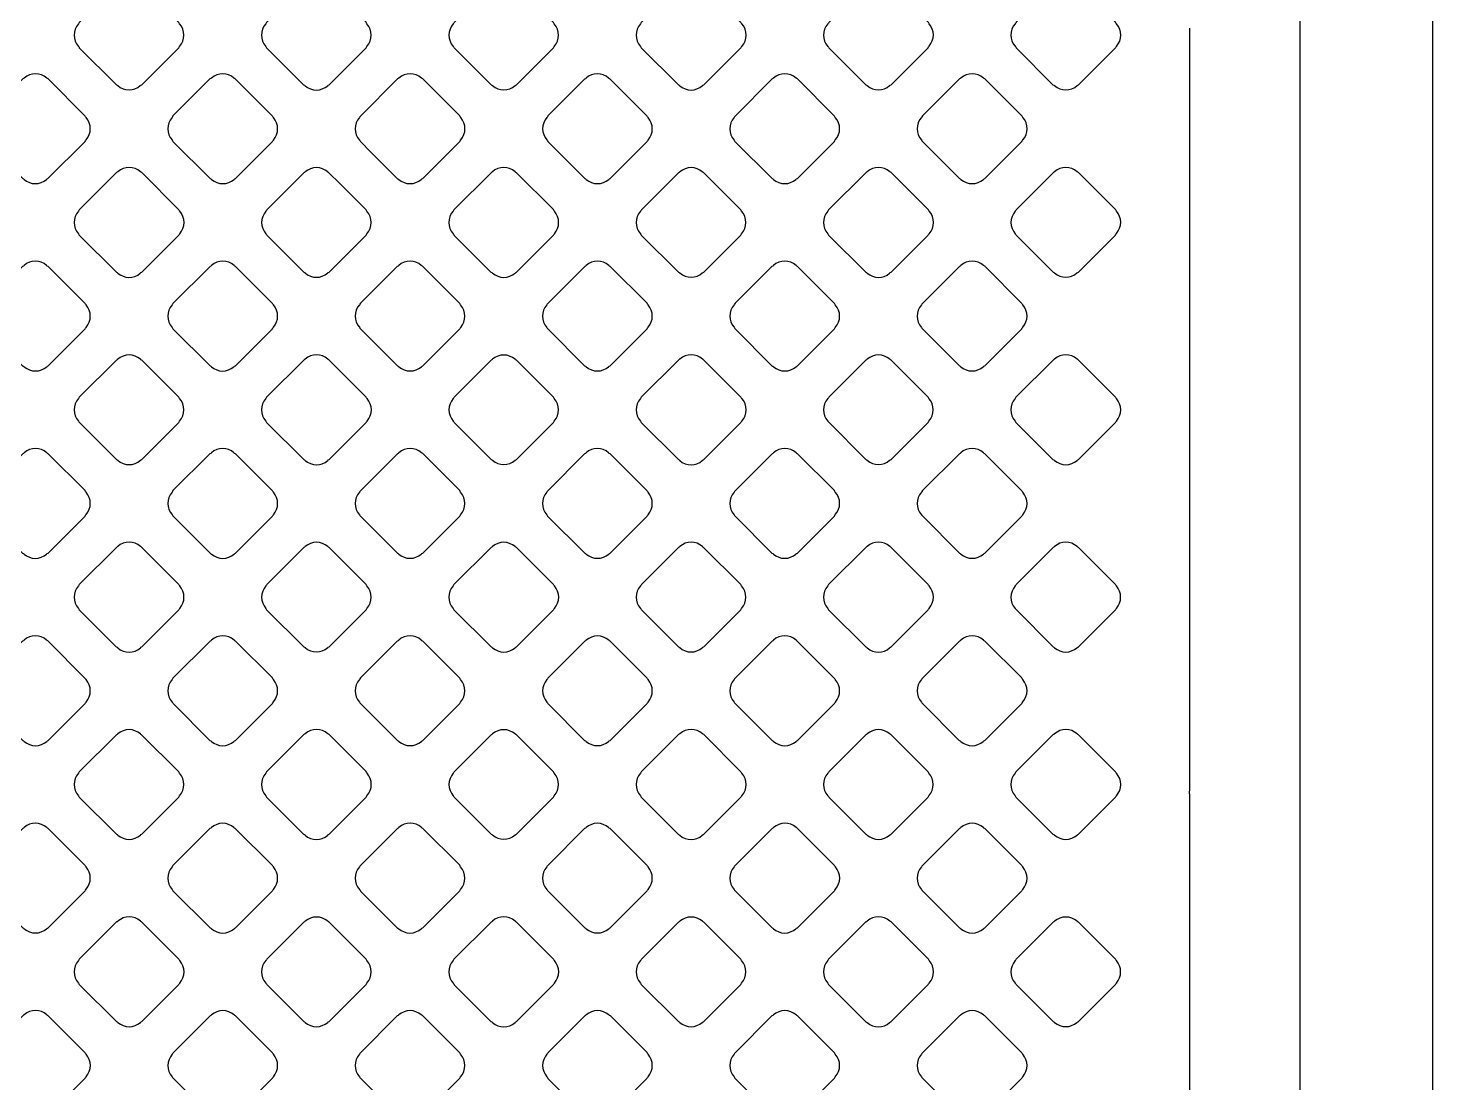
# Model space of a CAD drawing. Extents: x 3811 to 4077, y -444 to -307.
# Drawn here: x 4000.713 to 4002.329, y -391.779 to -390.566 of the extents above; entities that cross this region are included whole.
import ezdxf

# ---------------------------------------------------------------- set-up
doc = ezdxf.new("R2010")
doc.units = 0
doc.layers.add('gbr-dxf', color=7, linetype='Continuous')

msp = doc.modelspace()

# ---------------------------------------------------------------- linework, layer by layer
at = {"layer": 'gbr-dxf'}
for p, q in [((4002.0493, -390.5659), (4002.0493, -391.4435)), ((4002.0493, -391.4467), (4002.0493, -392.0719))]:
    msp.add_line(p, q, dxfattribs=at)
at = {"layer": 'gbr-dxf', "linetype": 'Continuous'}
for points in [[(3999.0372, -383.6498), (4000.6132, -385.2259, -0.008796), (4000.6149, -385.2276, -0.121203), (4002.1464, -387.7621, -0.018451), (4002.1479, -387.7673, -0.064075), (4002.3276, -389.1327, -0.053804), (4002.3289, -389.1489), (4002.3289, -394.6872, -0.007914)], [(4002.1765, -394.6853), (4002.1765, -389.1609, -0.053095), (4002.1752, -389.1448, 0.064692), (4002.0002, -387.8052, 0.121202), (4000.5054, -385.3337, -0.008636), (4000.5038, -385.332), (3998.9322, -383.7604, -0.013659)]]:
    msp.add_lwpolyline(points, format="xyb", dxfattribs=at)
for points in [[(4000.7711, -390.561, 0.379293), (4000.7712, -390.5869, -0.095956), (4000.7721, -390.5886), (4000.8147, -390.6311, -0.092072), (4000.8163, -390.6321, 0.379289), (4000.8422, -390.6321, -0.095506), (4000.8439, -390.6311), (4000.8865, -390.5885, -0.095602), (4000.8875, -390.5869, 0.379293), (4000.8875, -390.5609, -0.083235), (4000.8866, -390.5595), (4000.8438, -390.5167, -0.087978), (4000.8423, -390.5158, 0.379672), (4000.8164, -390.5158, -0.095612), (4000.8147, -390.5167), (4000.7721, -390.5593, -0.095602)], [(4000.9866, -390.5869, -0.103621), (4000.9876, -390.5887), (4001.0301, -390.6312, -0.09979), (4001.0318, -390.6322, 0.379731), (4001.0578, -390.6322, -0.09572), (4001.0594, -390.6312), (4001.1021, -390.5886, -0.096266), (4001.103, -390.587, 0.379731), (4001.103, -390.561, -0.107718), (4001.102, -390.5591), (4001.0595, -390.5166, -0.095916), (4001.0579, -390.5156, 0.379731), (4001.0319, -390.5156, -0.096265), (4001.0302, -390.5166), (4000.9876, -390.5593, -0.095916), (4000.9866, -390.5609, 0.379731)], [(4001.2022, -390.5869, -0.095506), (4001.2032, -390.5885), (4001.2458, -390.6311, -0.09197), (4001.2474, -390.6321, 0.379293), (4001.2733, -390.632, -0.096265), (4001.275, -390.6311), (4001.3175, -390.5886, -0.096314), (4001.3185, -390.5869, 0.379703), (4001.3185, -390.561, -0.099645), (4001.3175, -390.5593), (4001.2751, -390.5168, -0.103923), (4001.2733, -390.5158, 0.379293), (4001.2473, -390.5158, -0.095956), (4001.2457, -390.5168), (4001.2032, -390.5593, -0.096332), (4001.2023, -390.5609, 0.379289)], [(4001.4176, -390.561, 0.379293), (4001.4176, -390.5869, -0.091954), (4001.4185, -390.5885), (4001.4614, -390.6313, -0.087638), (4001.4628, -390.6322, 0.379289), (4001.4888, -390.6322, -0.095506), (4001.4904, -390.6313), (4001.5332, -390.5885, -0.095602), (4001.5342, -390.5869, 0.379293), (4001.5342, -390.5609, -0.087748), (4001.5332, -390.5594), (4001.4904, -390.5166, -0.092072), (4001.4889, -390.5157, 0.379289), (4001.4629, -390.5156, -0.095506), (4001.4613, -390.5166), (4001.4185, -390.5593, -0.095602)], [(4001.6332, -390.5869, -0.096265), (4001.6342, -390.5886), (4001.6768, -390.6311, -0.091964), (4001.6784, -390.6321, 0.379289), (4001.7043, -390.6321, -0.095506), (4001.7059, -390.6311), (4001.7487, -390.5884, -0.096266), (4001.7497, -390.5867, 0.37907), (4001.7497, -390.5608, -0.083065), (4001.7488, -390.5594), (4001.7059, -390.5166, -0.087742), (4001.7045, -390.5156, 0.37885), (4001.6786, -390.5157, -0.097885), (4001.6769, -390.5167), (4001.6342, -390.5593, -0.095916), (4001.6332, -390.561, 0.379731)], [(4001.8487, -390.5868, -0.096842), (4001.8497, -390.5885), (4001.8922, -390.631, -0.108092), (4001.8941, -390.632, 0.379293), (4001.9201, -390.632, -0.095956), (4001.9217, -390.631), (4001.9642, -390.5885, -0.096266), (4001.9652, -390.5869, 0.379731), (4001.9652, -390.5609, -0.100032), (4001.9642, -390.5592), (4001.9217, -390.5167, -0.103868), (4001.9199, -390.5157, 0.379731), (4001.8939, -390.5157, -0.096265), (4001.8923, -390.5167), (4001.8497, -390.5592, -0.098089), (4001.8487, -390.5609, 0.379155)], [(4000.6633, -390.6688, 0.379293), (4000.6633, -390.6947, -0.091954), (4000.6643, -390.6963), (4000.707, -390.739, -0.087978), (4000.7085, -390.7399, 0.379672), (4000.7344, -390.7399, -0.095612), (4000.736, -390.739), (4000.7788, -390.6962, -0.095602), (4000.7798, -390.6946, 0.379293), (4000.7798, -390.6686, -0.087748), (4000.7789, -390.6671), (4000.7362, -390.6244, -0.092072), (4000.7346, -390.6235, 0.379289), (4000.7087, -390.6235, -0.095506), (4000.707, -390.6244), (4000.6643, -390.6672, -0.095602)], [(4000.8788, -390.6687, 0.379214), (4000.8789, -390.6946, -0.096625), (4000.8798, -390.6963), (4000.9225, -390.739, -0.091737), (4000.9241, -390.7399, 0.379289), (4000.9501, -390.7399, -0.095866), (4000.9517, -390.739), (4000.9943, -390.6963, -0.095602), (4000.9953, -390.6947, 0.379214), (4000.9953, -390.6687, -0.083317), (4000.9944, -390.6673), (4000.9515, -390.6244, -0.087638), (4000.95, -390.6235, 0.379672), (4000.9241, -390.6235, -0.096157), (4000.9224, -390.6244), (4000.8798, -390.667, -0.095602)], [(4001.0944, -390.6947, -0.103612), (4001.0954, -390.6965), (4001.1076, -390.7087), (4001.1378, -390.7389, -0.100476), (4001.1395, -390.7399, 0.379672), (4001.1655, -390.7399, -0.096157), (4001.1671, -390.7389), (4001.2098, -390.6963, -0.095585), (4001.2108, -390.6946, 0.379287), (4001.2108, -390.6687, -0.107598), (4001.2097, -390.6668), (4001.1673, -390.6244, -0.095602), (4001.1657, -390.6234, 0.379293), (4001.1397, -390.6235, -0.095956), (4001.1381, -390.6244), (4001.0954, -390.6671, -0.096266), (4001.0944, -390.6687, 0.379731)], [(4001.31, -390.6946, -0.096265), (4001.3109, -390.6962), (4001.3536, -390.7389, -0.091964), (4001.3552, -390.7399, 0.379731), (4001.3812, -390.7399, -0.095756), (4001.3828, -390.7389), (4001.4253, -390.6964, -0.095958), (4001.4263, -390.6947, 0.379731), (4001.4263, -390.6688, -0.100032), (4001.4253, -390.6671), (4001.3828, -390.6246, -0.104018), (4001.381, -390.6235, 0.379731), (4001.355, -390.6235, -0.09572), (4001.3534, -390.6245), (4001.3109, -390.667, -0.096266), (4001.31, -390.6686, 0.379731)], [(4001.5254, -390.6947, -0.09148), (4001.5263, -390.6963), (4001.5691, -390.739, -0.08752), (4001.5706, -390.7399, 0.379293), (4001.5965, -390.7399, -0.09572), (4001.5981, -390.7389), (4001.6409, -390.6962, -0.096266), (4001.6418, -390.6946, 0.379731), (4001.6418, -390.6686, -0.087314), (4001.6409, -390.6671), (4001.5982, -390.6244, -0.092406), (4001.5967, -390.6235, 0.379672), (4001.5707, -390.6235, -0.095612), (4001.5691, -390.6244), (4001.5264, -390.6672, -0.095602), (4001.5254, -390.6688, 0.378906)], [(4001.7409, -390.6946, -0.096265), (4001.7419, -390.6963), (4001.7846, -390.739, -0.091913), (4001.7862, -390.7399, 0.379731), (4001.8122, -390.7399, -0.09572), (4001.8138, -390.7389), (4001.8565, -390.6962, -0.096128), (4001.8575, -390.6946, 0.379155), (4001.8575, -390.6686, -0.084035), (4001.8566, -390.6672), (4001.8137, -390.6243, -0.088227), (4001.8122, -390.6234, 0.379208), (4001.7862, -390.6234, -0.097885), (4001.7846, -390.6244), (4001.7419, -390.667, -0.095916), (4001.7409, -390.6686, 0.379731)], [(4000.771, -390.8024, -0.09185), (4000.772, -390.804), (4000.8148, -390.8468, -0.087638), (4000.8163, -390.8477, 0.379672), (4000.8422, -390.8478, -0.096157), (4000.8439, -390.8468), (4000.8866, -390.804, -0.095796), (4000.8876, -390.8024, 0.379293), (4000.8876, -390.7764, -0.087848), (4000.8867, -390.7749), (4000.8439, -390.7321, -0.092233), (4000.8423, -390.7312, 0.379321), (4000.8164, -390.7312, -0.095506), (4000.8147, -390.7321), (4000.772, -390.7748, -0.098209), (4000.771, -390.7765, 0.379415)], [(4000.9867, -390.7765, 0.379293), (4000.9867, -390.8024, -0.100032), (4000.9877, -390.8041), (4001.0302, -390.8466, -0.096314), (4001.0318, -390.8476, 0.379703), (4001.0578, -390.8476, -0.095612), (4001.0594, -390.8466), (4001.102, -390.8041, -0.095796), (4001.1029, -390.8024, 0.379293), (4001.1029, -390.7765, -0.095973), (4001.1019, -390.7749), (4001.0717, -390.7446), (4001.0592, -390.7322, -0.08348), (4001.0578, -390.7313, 0.379672), (4001.0319, -390.7313, -0.095612), (4001.0303, -390.7322), (4000.9877, -390.7748, -0.095796)], [(4001.2021, -390.8024, -0.108042), (4001.2032, -390.8043), (4001.2456, -390.8467, -0.103868), (4001.2474, -390.8477, 0.379731), (4001.2733, -390.8477, -0.096265), (4001.275, -390.8467), (4001.3176, -390.8041, -0.096266), (4001.3186, -390.8024, 0.379731), (4001.3186, -390.7765, -0.103612), (4001.3176, -390.7747), (4001.2752, -390.7323, -0.107817), (4001.2733, -390.7312, 0.379731), (4001.2473, -390.7312, -0.09572), (4001.2457, -390.7322), (4001.2031, -390.7748, -0.096266), (4001.2021, -390.7764, 0.379731)], [(4001.4177, -390.8024, -0.087191), (4001.4186, -390.8039), (4001.4615, -390.8468, -0.082483), (4001.4629, -390.8476, 0.379214), (4001.4888, -390.8476, -0.096625), (4001.4905, -390.8466), (4001.5331, -390.804, -0.096023), (4001.534, -390.8024, 0.379672), (4001.534, -390.7764, -0.09185), (4001.5331, -390.7749), (4001.4905, -390.7323, -0.095602), (4001.4888, -390.7313, 0.379293), (4001.4629, -390.7313, -0.095956), (4001.4612, -390.7323), (4001.4187, -390.7748, -0.096332), (4001.4177, -390.7765, 0.379289)], [(4001.6331, -390.8024, -0.091745), (4001.6341, -390.804), (4001.6769, -390.8468, -0.087516), (4001.6784, -390.8477, 0.379289), (4001.7043, -390.8478, -0.095866), (4001.7059, -390.8468), (4001.7487, -390.804, -0.095935), (4001.7497, -390.8024, 0.379276), (4001.7497, -390.7764, -0.087314), (4001.7488, -390.775), (4001.7059, -390.7321, -0.091364), (4001.7044, -390.7312, 0.37925), (4001.6784, -390.7312, -0.096458), (4001.6768, -390.7322), (4001.6341, -390.7748, -0.095916), (4001.6331, -390.7765, 0.379731)], [(4001.8488, -390.8024, -0.09572), (4001.8497, -390.8041), (4001.8923, -390.8467, -0.092126), (4001.8939, -390.8476, 0.379321), (4001.9198, -390.8476, -0.095506), (4001.9215, -390.8467), (4001.9642, -390.8039, -0.096105), (4001.9652, -390.8022, 0.378718), (4001.9652, -390.7763, -0.084894), (4001.9643, -390.7749), (4001.9215, -390.7321, -0.088607), (4001.92, -390.7312, 0.378862), (4001.8941, -390.7312, -0.097885), (4001.8924, -390.7322), (4001.8497, -390.7748, -0.096266), (4001.8488, -390.7765, 0.379731)], [(4000.6633, -390.9101, -0.087343), (4000.6643, -390.9116), (4000.7072, -390.9546, -0.083056), (4000.7086, -390.9554, 0.379731), (4000.7346, -390.9554, -0.09572), (4000.7362, -390.9545), (4000.7788, -390.9119, -0.096266), (4000.7798, -390.9102, 0.379731), (4000.7798, -390.8842, -0.091558), (4000.7788, -390.8827), (4000.7361, -390.84, -0.095916), (4000.7345, -390.839, 0.379731), (4000.7085, -390.839, -0.096265), (4000.7069, -390.84), (4000.6643, -390.8825, -0.095916), (4000.6633, -390.8842, 0.379731)], [(4000.8788, -390.8843, 0.379214), (4000.8789, -390.9103, -0.09185), (4000.8798, -390.9118), (4000.9225, -390.9545, -0.087516), (4000.924, -390.9554, 0.379289), (4000.9499, -390.9555, -0.095866), (4000.9516, -390.9545), (4000.9943, -390.9117, -0.095602), (4000.9953, -390.9101, 0.379214), (4000.9953, -390.8841, -0.087784), (4000.9944, -390.8826), (4000.9517, -390.84, -0.092126), (4000.9501, -390.839, 0.379289), (4000.9242, -390.839, -0.095866), (4000.9225, -390.84), (4000.8798, -390.8827, -0.095602)], [(4001.0944, -390.9101, -0.099645), (4001.0954, -390.9118), (4001.138, -390.9545, -0.095602), (4001.1397, -390.9554, 0.378906), (4001.1656, -390.9554, -0.095506), (4001.1672, -390.9545), (4001.2098, -390.9119, -0.095796), (4001.2108, -390.9103, 0.379293), (4001.2107, -390.8843, -0.09572), (4001.2098, -390.8827), (4001.1669, -390.8399, -0.083056), (4001.1655, -390.839, 0.379731), (4001.1396, -390.839, -0.09572), (4001.1379, -390.84), (4001.0954, -390.8825, -0.096214), (4001.0944, -390.8841, 0.379672)], [(4001.3099, -390.9103, -0.096265), (4001.3109, -390.9119), (4001.3532, -390.9543, -0.10822), (4001.3551, -390.9554, 0.379672), (4001.381, -390.9554, -0.095649), (4001.3827, -390.9544), (4001.4254, -390.9117, -0.095628), (4001.4263, -390.9101, 0.379287), (4001.4263, -390.8842, -0.099645), (4001.4253, -390.8825), (4001.3829, -390.84, -0.103923), (4001.3811, -390.839, 0.379293), (4001.3552, -390.839, -0.096265), (4001.3535, -390.84), (4001.3109, -390.8827, -0.095916), (4001.3099, -390.8843, 0.379731)], [(4001.5254, -390.9101, -0.087314), (4001.5263, -390.9116), (4001.5693, -390.9546, -0.083056), (4001.5707, -390.9554, 0.379731), (4001.5966, -390.9554, -0.095865), (4001.5983, -390.9545), (4001.6409, -390.9119, -0.095628), (4001.6418, -390.9102, 0.379731), (4001.6418, -390.8842, -0.091745), (4001.6409, -390.8827), (4001.5982, -390.84, -0.095916), (4001.5966, -390.839, 0.379731), (4001.5706, -390.839, -0.096265), (4001.5689, -390.84), (4001.5264, -390.8825, -0.096266), (4001.5254, -390.8842, 0.379731)], [(4001.7409, -390.8843, 0.379293), (4001.7409, -390.9103, -0.09185), (4001.7419, -390.9118), (4001.7846, -390.9545, -0.087516), (4001.7861, -390.9554, 0.379731), (4001.812, -390.9554, -0.09572), (4001.8137, -390.9545), (4001.8564, -390.9117, -0.096332), (4001.8574, -390.9101, 0.379289), (4001.8574, -390.8841, -0.087191), (4001.8565, -390.8827), (4001.8137, -390.8399, -0.091753), (4001.8122, -390.839, 0.379287), (4001.7863, -390.839, -0.096157), (4001.7846, -390.84), (4001.7419, -390.8827, -0.095796)], [(4000.7712, -391.018, -0.087314), (4000.7721, -391.0194), (4000.8149, -391.0623, -0.082834), (4000.8163, -391.0631, 0.379731), (4000.8423, -391.0631, -0.096265), (4000.8439, -391.0622), (4000.8865, -391.0196, -0.095916), (4000.8875, -391.0179, 0.379731), (4000.8875, -390.9919, -0.091745), (4000.8865, -390.9904), (4000.8439, -390.9478, -0.096266), (4000.8423, -390.9468, 0.379731), (4000.8163, -390.9468, -0.09572), (4000.8147, -390.9478), (4000.7721, -390.9904, -0.096266), (4000.7712, -390.992, 0.379731)], [(4000.9866, -391.0179, -0.09572), (4000.9876, -391.0196), (4001.0303, -391.0623, -0.092406), (4001.0318, -391.0632, 0.379672), (4001.0578, -391.0633, -0.095612), (4001.0594, -391.0623), (4001.1021, -391.0196, -0.095602), (4001.1031, -391.018, 0.378906), (4001.1031, -390.992, -0.099534), (4001.1021, -390.9903), (4001.0593, -390.9476, -0.086956), (4001.0578, -390.9467, 0.379293), (4001.0319, -390.9467, -0.095956), (4001.0302, -390.9477), (4000.9876, -390.9903, -0.096266), (4000.9866, -390.992, 0.379731)], [(4001.2022, -390.992, 0.379293), (4001.2023, -391.0179, -0.103917), (4001.2033, -391.0197), (4001.2457, -391.0621, -0.100335), (4001.2474, -391.0631, 0.379672), (4001.2733, -391.0631, -0.095612), (4001.275, -391.0621), (4001.3175, -391.0196, -0.095535), (4001.3185, -391.0179, 0.379214), (4001.3185, -390.992, -0.091954), (4001.3175, -390.9904), (4001.2749, -390.9479, -0.096023), (4001.2733, -390.9469, 0.379672), (4001.2473, -390.9469, -0.096157), (4001.2457, -390.9478), (4001.2032, -390.9903, -0.095602)], [(4001.4176, -391.018, -0.100266), (4001.4186, -391.0197), (4001.4612, -391.0623, -0.096266), (4001.4628, -391.0633, 0.379731), (4001.4888, -391.0633, -0.09572), (4001.4905, -391.0623), (4001.5332, -391.0196, -0.096266), (4001.5342, -391.0179, 0.379731), (4001.5342, -390.9919, -0.09572), (4001.5332, -390.9903), (4001.4906, -390.9477, -0.09979), (4001.4889, -390.9467, 0.379731), (4001.4629, -390.9467, -0.09572), (4001.4613, -390.9477), (4001.4186, -390.9903, -0.095916), (4001.4176, -390.992, 0.379731)], [(4001.6332, -391.018, -0.087549), (4001.6342, -391.0194), (4001.677, -391.0622, -0.083056), (4001.6784, -391.0631, 0.379731), (4001.7043, -391.0631, -0.09572), (4001.706, -391.0622), (4001.7486, -391.0196, -0.096266), (4001.7495, -391.0179, 0.379731), (4001.7495, -390.9919, -0.091558), (4001.7486, -390.9904), (4001.706, -390.9478, -0.095916), (4001.7044, -390.9468, 0.379731), (4001.6784, -390.9468, -0.096265), (4001.6768, -390.9478), (4001.6342, -390.9903, -0.095916), (4001.6332, -390.992, 0.379731)], [(4001.8486, -391.018, -0.087314), (4001.8495, -391.0195), (4001.8922, -391.0622, -0.09979), (4001.894, -391.0632, 0.379731), (4001.9199, -391.0632, -0.09572), (4001.9216, -391.0622), (4001.9642, -391.0196, -0.096266), (4001.9652, -391.0179, 0.379731), (4001.9652, -390.992, -0.091558), (4001.9642, -390.9904), (4001.9215, -390.9477, -0.096266), (4001.9199, -390.9467, 0.379731), (4001.8939, -390.9467, -0.09572), (4001.8923, -390.9477), (4001.8496, -390.9904, -0.096266), (4001.8486, -390.992, 0.379731)], [(4000.6633, -391.1258, -0.099643), (4000.6643, -391.1275), (4000.68, -391.1431), (4000.7068, -391.17, -0.095796), (4000.7085, -391.171, 0.379293), (4000.7344, -391.1709, -0.096625), (4000.7361, -391.17), (4000.7788, -391.1272, -0.096121), (4000.7798, -391.1256, 0.379672), (4000.7798, -391.0997, -0.095612), (4000.7788, -391.098), (4000.7363, -391.0555, -0.099711), (4000.7346, -391.0545, 0.379293), (4000.7086, -391.0545, -0.095956), (4000.707, -391.0555), (4000.6643, -391.0982, -0.096332), (4000.6633, -391.0998, 0.379289)], [(4000.8788, -391.1256, -0.08701), (4000.8798, -391.1271), (4000.9227, -391.1701, -0.082483), (4000.9241, -391.171, 0.379293), (4000.9501, -391.1709, -0.096265), (4000.9517, -391.17), (4000.9943, -391.1274, -0.096314), (4000.9953, -391.1257, 0.379703), (4000.9953, -391.0998, -0.091581), (4000.9944, -391.0982), (4000.9516, -391.0555, -0.095796), (4000.95, -391.0545, 0.379293), (4000.924, -391.0545, -0.09572), (4000.9224, -391.0555), (4000.8798, -391.098, -0.096332), (4000.8789, -391.0997, 0.379321)], [(4001.0944, -391.1258, -0.09572), (4001.0954, -391.1274), (4001.138, -391.17, -0.091913), (4001.1395, -391.1709, 0.379731), (4001.1655, -391.1709, -0.09572), (4001.1671, -391.1699), (4001.2098, -391.1273, -0.096266), (4001.2107, -391.1257, 0.379731), (4001.2107, -391.0997, -0.100032), (4001.2097, -391.098), (4001.1671, -391.0554, -0.087516), (4001.1657, -391.0545, 0.379731), (4001.1397, -391.0545, -0.09572), (4001.1381, -391.0555), (4001.0954, -391.0981, -0.096266), (4001.0944, -391.0998, 0.379731)], [(4001.3099, -391.1257, -0.094048), (4001.3108, -391.1273), (4001.3535, -391.1699, -0.103498), (4001.3552, -391.1709, 0.378943), (4001.3812, -391.1709, -0.095866), (4001.3828, -391.1699), (4001.4254, -391.1274, -0.095602), (4001.4263, -391.1257, 0.379293), (4001.4263, -391.0998, -0.087748), (4001.4254, -391.0983), (4001.3826, -391.0555, -0.091437), (4001.381, -391.0545, 0.379731), (4001.355, -391.0545, -0.096265), (4001.3534, -391.0555), (4001.3109, -391.0981, -0.096227), (4001.3099, -391.0997, 0.379506)], [(4001.5254, -391.1258, -0.100266), (4001.5264, -391.1275), (4001.5689, -391.17, -0.095916), (4001.5705, -391.1709, 0.379731), (4001.5965, -391.1709, -0.096265), (4001.5981, -391.17), (4001.6409, -391.1272, -0.095916), (4001.6418, -391.1256, 0.379731), (4001.6418, -391.0996, -0.096265), (4001.6409, -391.098), (4001.5984, -391.0555, -0.09979), (4001.5967, -391.0545, 0.379731), (4001.5707, -391.0545, -0.095865), (4001.5691, -391.0555), (4001.5264, -391.0982, -0.095628), (4001.5254, -391.0998, 0.379731)], [(4001.7409, -391.1257, -0.087314), (4001.7419, -391.1271), (4001.7848, -391.1701, -0.083056), (4001.7862, -391.1709, 0.379731), (4001.8122, -391.1709, -0.09572), (4001.8138, -391.17), (4001.8564, -391.1274, -0.096266), (4001.8574, -391.1257, 0.379731), (4001.8574, -391.0998, -0.091558), (4001.8564, -391.0982), (4001.8137, -391.0555, -0.096266), (4001.8121, -391.0545, 0.379731), (4001.7861, -391.0545, -0.09572), (4001.7845, -391.0555), (4001.7419, -391.098, -0.096266), (4001.7409, -391.0997, 0.379731)], [(4000.771, -391.2335, -0.100032), (4000.772, -391.2352), (4000.8146, -391.2778, -0.095916), (4000.8163, -391.2788, 0.379731), (4000.8423, -391.2788, -0.096265), (4000.8439, -391.2778), (4000.8866, -391.2351, -0.096266), (4000.8876, -391.2334, 0.379731), (4000.8876, -391.2075, -0.09572), (4000.8866, -391.2058), (4000.844, -391.1632, -0.09979), (4000.8423, -391.1622, 0.379731), (4000.8163, -391.1622, -0.09572), (4000.8147, -391.1632), (4000.772, -391.2059, -0.096266), (4000.771, -391.2075, 0.379731)], [(4000.9867, -391.2334, -0.09148), (4000.9876, -391.235), (4001.0304, -391.2777, -0.086961), (4001.0318, -391.2786, 0.379293), (4001.0578, -391.2786, -0.096119), (4001.0594, -391.2776), (4001.1019, -391.2351, -0.096023), (4001.1029, -391.2335, 0.379672), (4001.1029, -391.2076, -0.104099), (4001.1019, -391.2058), (4001.0594, -391.1632, -0.091364), (4001.0578, -391.1623, 0.379214), (4001.0319, -391.1623, -0.096625), (4001.0302, -391.1633), (4000.9877, -391.2058, -0.095916), (4000.9867, -391.2075, 0.379289)], [(4001.2021, -391.2334, -0.099534), (4001.2031, -391.2351), (4001.2458, -391.2778, -0.095296), (4001.2474, -391.2787, 0.37925), (4001.2733, -391.2787, -0.096625), (4001.275, -391.2777), (4001.3176, -391.2351, -0.096332), (4001.3186, -391.2335, 0.379289), (4001.3186, -391.2075, -0.09601), (4001.3176, -391.2059), (4001.275, -391.1633, -0.102259), (4001.2733, -391.1623, 0.379506), (4001.2473, -391.1623, -0.096117), (4001.2457, -391.1632), (4001.2031, -391.2058, -0.096627), (4001.2021, -391.2075, 0.379229)], [(4001.4177, -391.2075, 0.379293), (4001.4177, -391.2335, -0.095973), (4001.4187, -391.2351), (4001.4613, -391.2777, -0.092072), (4001.4628, -391.2786, 0.379289), (4001.4888, -391.2787, -0.095506), (4001.4904, -391.2777), (4001.5331, -391.235, -0.095796), (4001.534, -391.2334, 0.379293), (4001.534, -391.2075, -0.082756), (4001.5331, -391.2061), (4001.4903, -391.1633, -0.088202), (4001.4889, -391.1623, 0.379703), (4001.4629, -391.1623, -0.095612), (4001.4613, -391.1633), (4001.4187, -391.2059, -0.095796)], [(4001.6331, -391.2335, -0.100266), (4001.6341, -391.2352), (4001.6767, -391.2778, -0.096558), (4001.6784, -391.2788, 0.379731), (4001.7043, -391.2788, -0.095865), (4001.706, -391.2778), (4001.7487, -391.2351, -0.095628), (4001.7497, -391.2334, 0.379731), (4001.7497, -391.2075, -0.096117), (4001.7487, -391.2058), (4001.7061, -391.1632, -0.100054), (4001.7044, -391.1622, 0.379731), (4001.6784, -391.1622, -0.096265), (4001.6768, -391.1632), (4001.6341, -391.2059, -0.095916), (4001.6331, -391.2075, 0.379731)], [(4001.8487, -391.2335, -0.087191), (4001.8497, -391.2349), (4001.8925, -391.2778, -0.082834), (4001.8939, -391.2787, 0.379287), (4001.9198, -391.2787, -0.095612), (4001.9215, -391.2777), (4001.9641, -391.2351, -0.095895), (4001.9651, -391.2334, 0.379293), (4001.9651, -391.2075, -0.091745), (4001.9641, -391.2059), (4001.9215, -391.1633, -0.095916), (4001.9199, -391.1623, 0.379731), (4001.8939, -391.1623, -0.096265), (4001.8923, -391.1633), (4001.8497, -391.2059, -0.095916), (4001.8488, -391.2075, 0.379289)], [(4000.6633, -391.3412, -0.095506), (4000.6643, -391.3428), (4000.7071, -391.3855, -0.091364), (4000.7086, -391.3865, 0.379293), (4000.7346, -391.3865, -0.095956), (4000.7362, -391.3855), (4000.7788, -391.3429, -0.096214), (4000.7798, -391.3413, 0.379672), (4000.7798, -391.3153, -0.082792), (4000.7789, -391.3139), (4000.7359, -391.2709, -0.086956), (4000.7345, -391.27, 0.379293), (4000.7085, -391.27, -0.095956), (4000.7069, -391.271), (4000.6643, -391.3136, -0.096332), (4000.6633, -391.3152, 0.379289)], [(4000.8789, -391.3413, -0.100266), (4000.8799, -391.343), (4000.9223, -391.3855, -0.095916), (4000.924, -391.3865, 0.379731), (4000.95, -391.3865, -0.095756), (4000.9516, -391.3855), (4000.9943, -391.3428, -0.096266), (4000.9953, -391.3411, 0.379731), (4000.9953, -391.3152, -0.09572), (4000.9943, -391.3135), (4000.9518, -391.271, -0.09979), (4000.9501, -391.27, 0.379731), (4000.9242, -391.27, -0.09572), (4000.9225, -391.271), (4000.8798, -391.3137, -0.095916), (4000.8789, -391.3153, 0.379731)], [(4001.0944, -391.3412, -0.091685), (4001.0954, -391.3427), (4001.1382, -391.3855, -0.086962), (4001.1396, -391.3864, 0.379731), (4001.1656, -391.3864, -0.09572), (4001.1673, -391.3855), (4001.2098, -391.343, -0.096266), (4001.2107, -391.3413, 0.379731), (4001.2107, -391.3154, -0.104206), (4001.2097, -391.3136), (4001.1671, -391.271, -0.091855), (4001.1655, -391.27, 0.379731), (4001.1396, -391.27, -0.096265), (4001.1379, -391.271), (4001.0954, -391.3135, -0.095916), (4001.0944, -391.3152, 0.379731)], [(4001.31, -391.3413, -0.099825), (4001.311, -391.343), (4001.3534, -391.3854, -0.095958), (4001.3551, -391.3864, 0.379731), (4001.381, -391.3864, -0.09572), (4001.3827, -391.3854), (4001.4253, -391.3428, -0.096266), (4001.4263, -391.3412, 0.379731), (4001.4263, -391.3152, -0.09572), (4001.4253, -391.3136), (4001.3828, -391.2711, -0.100054), (4001.3811, -391.2701, 0.379731), (4001.3551, -391.2701, -0.096265), (4001.3535, -391.2711), (4001.3109, -391.3136, -0.095916), (4001.31, -391.3153, 0.379731)], [(4001.5254, -391.3152, 0.379293), (4001.5254, -391.3412, -0.095956), (4001.5264, -391.3428), (4001.5691, -391.3855, -0.092072), (4001.5707, -391.3865, 0.379289), (4001.5966, -391.3865, -0.095506), (4001.5982, -391.3855), (4001.6409, -391.3429, -0.095602), (4001.6419, -391.3412, 0.379293), (4001.6418, -391.3153, -0.083235), (4001.641, -391.3139), (4001.598, -391.271, -0.087857), (4001.5966, -391.27, 0.379672), (4001.5706, -391.27, -0.096157), (4001.569, -391.271), (4001.5264, -391.3136, -0.095602)], [(4001.7409, -391.3413, -0.099643), (4001.7419, -391.343), (4001.7844, -391.3855, -0.095602), (4001.7861, -391.3865, 0.379293), (4001.812, -391.3865, -0.095956), (4001.8137, -391.3855), (4001.8564, -391.3428, -0.096214), (4001.8574, -391.3411, 0.379672), (4001.8574, -391.3152, -0.095612), (4001.8564, -391.3135), (4001.8139, -391.271, -0.099711), (4001.8122, -391.27, 0.379293), (4001.7862, -391.27, -0.096458), (4001.7846, -391.271), (4001.7419, -391.3137, -0.096423), (4001.7409, -391.3153, 0.379289)], [(4000.7711, -391.449, -0.095506), (4000.7721, -391.4506), (4000.8147, -391.4932, -0.091364), (4000.8163, -391.4942, 0.379293), (4000.8423, -391.4942, -0.095956), (4000.8439, -391.4932), (4000.8865, -391.4506, -0.096214), (4000.8875, -391.4489, 0.379672), (4000.8875, -391.423, -0.082792), (4000.8866, -391.4216), (4000.8438, -391.3788, -0.086956), (4000.8423, -391.3778, 0.379293), (4000.8163, -391.3779, -0.095956), (4000.8147, -391.3788), (4000.7721, -391.4214, -0.096332), (4000.7712, -391.423, 0.379289)], [(4000.9866, -391.449, -0.103506), (4000.9876, -391.4507), (4001.0301, -391.4933, -0.099711), (4001.0318, -391.4943, 0.379293), (4001.0578, -391.4943, -0.095956), (4001.0594, -391.4933), (4001.1021, -391.4507, -0.096214), (4001.103, -391.449, 0.379672), (4001.1031, -391.4231, -0.107598), (4001.102, -391.4212), (4001.0595, -391.3787, -0.095394), (4001.0578, -391.3777, 0.379293), (4001.0319, -391.3777, -0.096625), (4001.0302, -391.3787), (4000.9876, -391.4214, -0.096332), (4000.9866, -391.423, 0.379289)], [(4001.2023, -391.449, -0.095607), (4001.2032, -391.4506), (4001.2458, -391.4932, -0.091437), (4001.2474, -391.4941, 0.379731), (4001.2733, -391.4941, -0.096265), (4001.275, -391.4931), (4001.3175, -391.4506, -0.095916), (4001.3185, -391.449, 0.379731), (4001.3185, -391.423, -0.100266), (4001.3175, -391.4213), (4001.2751, -391.3789, -0.104063), (4001.2733, -391.3779, 0.379731), (4001.2473, -391.3779, -0.09572), (4001.2457, -391.3789), (4001.2032, -391.4213, -0.096266), (4001.2023, -391.423, 0.379731)], [(4001.4176, -391.449, -0.091558), (4001.4185, -391.4506), (4001.4614, -391.4934, -0.087516), (4001.4628, -391.4943, 0.379731), (4001.4888, -391.4943, -0.09572), (4001.4905, -391.4933), (4001.5332, -391.4506, -0.096266), (4001.5342, -391.449, 0.379731), (4001.5342, -391.423, -0.087314), (4001.5332, -391.4215), (4001.4904, -391.3787, -0.091913), (4001.4889, -391.3777, 0.379731), (4001.4629, -391.3777, -0.09572), (4001.4613, -391.3787), (4001.4186, -391.4214, -0.096266), (4001.4176, -391.423, 0.379731)], [(4001.6332, -391.449, -0.095506), (4001.6342, -391.4506), (4001.6768, -391.4932, -0.091364), (4001.6784, -391.4942, 0.379293), (4001.7043, -391.4942, -0.095956), (4001.706, -391.4932), (4001.7486, -391.4506, -0.096266), (4001.7495, -391.449, 0.379731), (4001.7495, -391.423, -0.082756), (4001.7487, -391.4216), (4001.7059, -391.3788, -0.087638), (4001.7044, -391.3779, 0.379672), (4001.6784, -391.3778, -0.096157), (4001.6768, -391.3788), (4001.6342, -391.4214, -0.095602), (4001.6332, -391.423, 0.378858)], [(4001.8486, -391.449, -0.09572), (4001.8496, -391.4507), (4001.8921, -391.4932, -0.107548), (4001.894, -391.4942, 0.379731), (4001.9199, -391.4942, -0.09572), (4001.9216, -391.4932), (4001.9642, -391.4506, -0.096266), (4001.9652, -391.449, 0.379731), (4001.9652, -391.423, -0.100032), (4001.9642, -391.4213), (4001.9217, -391.3788, -0.104018), (4001.9199, -391.3778, 0.379731), (4001.8939, -391.3778, -0.09572), (4001.8923, -391.3787), (4001.8496, -391.4214, -0.096266), (4001.8486, -391.4231, 0.379731)], [(4000.6634, -391.5567, -0.092234), (4000.6644, -391.5583), (4000.7071, -391.601, -0.088093), (4000.7086, -391.6019, 0.379293), (4000.7345, -391.6019, -0.096103), (4000.7362, -391.6009), (4000.7788, -391.5583, -0.095628), (4000.7798, -391.5566, 0.379731), (4000.7798, -391.5307, -0.087748), (4000.7789, -391.5292), (4000.7362, -391.4865, -0.092233), (4000.7346, -391.4856, 0.379321), (4000.7087, -391.4855, -0.095506), (4000.707, -391.4865), (4000.6644, -391.5291, -0.095602), (4000.6634, -391.5308, 0.378858)], [(4000.8789, -391.5567, -0.095756), (4000.8798, -391.5583), (4000.9226, -391.601, -0.091437), (4000.9241, -391.602, 0.379731), (4000.9501, -391.602, -0.096265), (4000.9517, -391.601), (4000.9943, -391.5584, -0.095916), (4000.9953, -391.5568, 0.379731), (4000.9953, -391.5308, -0.083235), (4000.9944, -391.5294), (4000.9515, -391.4865, -0.087638), (4000.95, -391.4856, 0.379731), (4000.924, -391.4856, -0.096265), (4000.9224, -391.4865), (4000.8798, -391.5291, -0.095916), (4000.8789, -391.5307, 0.379731)], [(4001.0944, -391.5568, -0.103612), (4001.0954, -391.5586), (4001.1378, -391.601, -0.100054), (4001.1395, -391.602, 0.379731), (4001.1655, -391.602, -0.096265), (4001.1671, -391.601), (4001.2098, -391.5584, -0.096266), (4001.2107, -391.5567, 0.379731), (4001.2107, -391.5307, -0.107718), (4001.2097, -391.5289), (4001.1673, -391.4865, -0.095916), (4001.1657, -391.4855, 0.379731), (4001.1397, -391.4855, -0.096265), (4001.1381, -391.4865), (4001.0954, -391.5292, -0.096266), (4001.0944, -391.5308, 0.379731)], [(4001.3099, -391.5567, -0.082796), (4001.3108, -391.5581), (4001.3536, -391.6009, -0.096266), (4001.3552, -391.6019, 0.379731), (4001.3812, -391.6019, -0.09572), (4001.3828, -391.6009), (4001.4253, -391.5584, -0.096266), (4001.4263, -391.5568, 0.379731), (4001.4263, -391.5308, -0.09572), (4001.4253, -391.5292), (4001.3827, -391.4866, -0.100054), (4001.381, -391.4856, 0.379731), (4001.355, -391.4856, -0.096265), (4001.3534, -391.4866), (4001.3109, -391.5291, -0.095916), (4001.3099, -391.5307, 0.379731)], [(4001.5254, -391.5568, -0.091663), (4001.5264, -391.5584), (4001.5691, -391.6011, -0.087416), (4001.5705, -391.602, 0.379703), (4001.5965, -391.602, -0.095612), (4001.5981, -391.601), (4001.6409, -391.5583, -0.095585), (4001.6419, -391.5566, 0.379324), (4001.6419, -391.5307, -0.087613), (4001.641, -391.5292), (4001.5982, -391.4865, -0.091364), (4001.5967, -391.4855, 0.379214), (4001.5707, -391.4856, -0.096625), (4001.5691, -391.4865), (4001.5264, -391.5292, -0.096266), (4001.5254, -391.5308, 0.379731)], [(4001.7409, -391.5567, -0.095756), (4001.7419, -391.5583), (4001.7846, -391.601, -0.091913), (4001.7862, -391.602, 0.379731), (4001.8122, -391.602, -0.09572), (4001.8138, -391.601), (4001.8564, -391.5584, -0.096266), (4001.8574, -391.5568, 0.379731), (4001.8574, -391.5308, -0.082756), (4001.8565, -391.5294), (4001.8136, -391.4865, -0.087638), (4001.8121, -391.4856, 0.379731), (4001.7861, -391.4856, -0.096265), (4001.7845, -391.4865), (4001.7419, -391.5291, -0.095916), (4001.7409, -391.5307, 0.379731)], [(4000.7711, -391.6644, -0.09234), (4000.7721, -391.666), (4000.8149, -391.7088, -0.087645), (4000.8164, -391.7097, 0.379293), (4000.8424, -391.7097, -0.096103), (4000.844, -391.7087), (4000.8866, -391.6661, -0.096023), (4000.8876, -391.6645, 0.379672), (4000.8876, -391.6385, -0.087254), (4000.8867, -391.637), (4000.8438, -391.5942, -0.091794), (4000.8423, -391.5932, 0.379032), (4000.8164, -391.5933, -0.098229), (4000.8147, -391.5942), (4000.7721, -391.6368, -0.097675), (4000.7711, -391.6385, 0.378681)], [(4000.9867, -391.6645, -0.099825), (4000.9877, -391.6662), (4001.0302, -391.7087, -0.095958), (4001.0318, -391.7097, 0.379731), (4001.0578, -391.7097, -0.09572), (4001.0594, -391.7087), (4001.1019, -391.6662, -0.096266), (4001.1029, -391.6645, 0.379731), (4001.1029, -391.6386, -0.09572), (4001.1019, -391.6369), (4001.0592, -391.5942, -0.083121), (4001.0579, -391.5934, 0.379731), (4001.0319, -391.5934, -0.096265), (4001.0302, -391.5943), (4000.9877, -391.6369, -0.095916), (4000.9867, -391.6385, 0.379731)], [(4001.2021, -391.6645, -0.107999), (4001.2032, -391.6663), (4001.2456, -391.7087, -0.104018), (4001.2474, -391.7098, 0.379731), (4001.2733, -391.7098, -0.09572), (4001.275, -391.7088), (4001.3176, -391.6662, -0.096266), (4001.3186, -391.6645, 0.379731), (4001.3186, -391.6385, -0.103612), (4001.3176, -391.6368), (4001.2752, -391.5944, -0.107548), (4001.2733, -391.5933, 0.379731), (4001.2473, -391.5933, -0.09572), (4001.2457, -391.5943), (4001.2031, -391.6369, -0.095916), (4001.2021, -391.6385, 0.379731)], [(4001.4177, -391.6645, -0.087274), (4001.4186, -391.666), (4001.4615, -391.7088, -0.082508), (4001.4628, -391.7097, 0.379731), (4001.4888, -391.7097, -0.09572), (4001.4905, -391.7087), (4001.5331, -391.6661, -0.096266), (4001.534, -391.6645, 0.379731), (4001.534, -391.6385, -0.092139), (4001.5331, -391.6369), (4001.4905, -391.5944, -0.096227), (4001.4889, -391.5934, 0.379731), (4001.4629, -391.5934, -0.096265), (4001.4612, -391.5944), (4001.4187, -391.6369, -0.095916), (4001.4177, -391.6385, 0.379731)], [(4001.6331, -391.6645, -0.091685), (4001.6341, -391.6661), (4001.6769, -391.7089, -0.086956), (4001.6784, -391.7098, 0.379731), (4001.7043, -391.7098, -0.095756), (4001.706, -391.7088), (4001.7487, -391.6661, -0.096266), (4001.7497, -391.6645, 0.379731), (4001.7497, -391.6385, -0.08798), (4001.7488, -391.637), (4001.7059, -391.5942, -0.091964), (4001.7044, -391.5933, 0.379731), (4001.6784, -391.5933, -0.096265), (4001.6768, -391.5942), (4001.6341, -391.6369, -0.095916), (4001.6331, -391.6385, 0.379731)], [(4001.8487, -391.6645, -0.095527), (4001.8497, -391.6661), (4001.8923, -391.7088, -0.091703), (4001.8939, -391.7097, 0.379287), (4001.9198, -391.7097, -0.095612), (4001.9215, -391.7087), (4001.9641, -391.6661, -0.095602), (4001.9651, -391.6645, 0.379293), (4001.9651, -391.6385, -0.083235), (4001.9642, -391.6371), (4001.9214, -391.5943, -0.087515), (4001.9199, -391.5934, 0.379731), (4001.8939, -391.5934, -0.096265), (4001.8923, -391.5944), (4001.8497, -391.6369, -0.096111), (4001.8488, -391.6385, 0.379289)], [(4000.6633, -391.7722, -0.087314), (4000.6643, -391.7737), (4000.7072, -391.8166, -0.083134), (4000.7086, -391.8175, 0.379289), (4000.7345, -391.8175, -0.095506), (4000.7362, -391.8166), (4000.7789, -391.7738, -0.095602), (4000.7799, -391.7722, 0.378858), (4000.7799, -391.7462, -0.090991), (4000.779, -391.7447), (4000.7362, -391.702, -0.097561), (4000.7346, -391.701, 0.379458), (4000.7086, -391.701, -0.096117), (4000.707, -391.702), (4000.6643, -391.7446, -0.096266), (4000.6633, -391.7462, 0.379731)], [(4000.8789, -391.7722, -0.09148), (4000.8799, -391.7738), (4000.9226, -391.8165, -0.086842), (4000.9241, -391.8174, 0.379214), (4000.9501, -391.8174, -0.096625), (4000.9517, -391.8164), (4000.9943, -391.7738, -0.095916), (4000.9953, -391.7722, 0.379731), (4000.9953, -391.7462, -0.087748), (4000.9944, -391.7447), (4000.9517, -391.702, -0.092126), (4000.9501, -391.7011, 0.379731), (4000.9242, -391.7011, -0.09572), (4000.9225, -391.7021), (4000.8799, -391.7446, -0.096332), (4000.879, -391.7463, 0.379289)], [(4001.0944, -391.7722, -0.100032), (4001.0954, -391.7739), (4001.138, -391.8165, -0.096266), (4001.1396, -391.8175, 0.379731), (4001.1656, -391.8175, -0.09572), (4001.1673, -391.8165), (4001.2098, -391.774, -0.096266), (4001.2107, -391.7724, 0.379731), (4001.2107, -391.7464, -0.09572), (4001.2098, -391.7448), (4001.1669, -391.7019, -0.083056), (4001.1655, -391.7011, 0.379731), (4001.1396, -391.7011, -0.09572), (4001.1379, -391.702), (4001.0954, -391.7446, -0.096266), (4001.0944, -391.7462, 0.379731)], [(4001.31, -391.7723, -0.107762), (4001.311, -391.7742), (4001.3533, -391.8164, -0.104018), (4001.3551, -391.8175, 0.379731), (4001.381, -391.8175, -0.09572), (4001.3827, -391.8165), (4001.4253, -391.7739, -0.096266), (4001.4263, -391.7722, 0.379731), (4001.4263, -391.7462, -0.103825), (4001.4253, -391.7445), (4001.383, -391.7022, -0.107794), (4001.3811, -391.7011, 0.379731), (4001.3551, -391.7011, -0.096265), (4001.3535, -391.7021), (4001.3109, -391.7447, -0.095916), (4001.31, -391.7463, 0.379731)], [(4001.5254, -391.7722, -0.087034), (4001.5263, -391.7737), (4001.5693, -391.8166, -0.082159), (4001.5707, -391.8175, 0.379731), (4001.5966, -391.8175, -0.09572), (4001.5983, -391.8165), (4001.6409, -391.7739, -0.096266), (4001.6418, -391.7723, 0.379731), (4001.6418, -391.7463, -0.092139), (4001.6409, -391.7448), (4001.5982, -391.7021, -0.096558), (4001.5966, -391.7011, 0.379731), (4001.5706, -391.7011, -0.09572), (4001.5689, -391.7021), (4001.5264, -391.7446, -0.096266), (4001.5254, -391.7462, 0.379731)], [(4001.7409, -391.7723, -0.09129), (4001.7419, -391.7739), (4001.7846, -391.8166, -0.086956), (4001.7861, -391.8175, 0.379293), (4001.812, -391.8175, -0.095956), (4001.8137, -391.8165), (4001.8564, -391.7738, -0.096214), (4001.8574, -391.7722, 0.379672), (4001.8574, -391.7462, -0.087343), (4001.8565, -391.7447), (4001.8137, -391.702, -0.091703), (4001.8122, -391.7011, 0.379293), (4001.7862, -391.7011, -0.096625), (4001.7846, -391.7021), (4001.7419, -391.7447, -0.096111), (4001.7409, -391.7464, 0.379289)]]:
    msp.add_lwpolyline(points, format="xyb", close=True, dxfattribs=at)
at = {"layer": 'gbr-dxf'}
msp.add_arc((4002.0239, -391.4451), 0.0254, 356.4279, 3.5721, dxfattribs=at)

doc.saveas('drawing.dxf')
